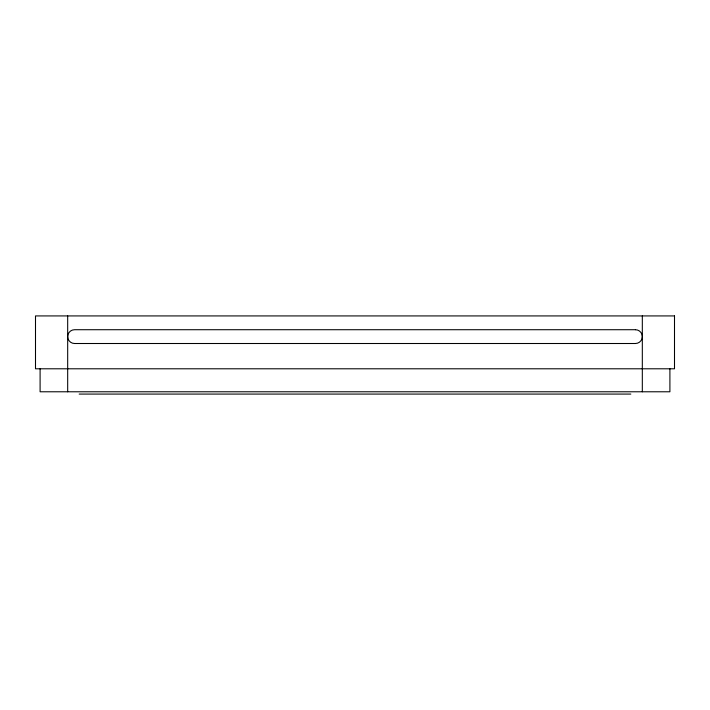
<?xml version="1.0" encoding="UTF-8"?>
<svg xmlns="http://www.w3.org/2000/svg" width="710" height="710" viewBox="0 0 710 710"><rect width="100%" height="100%" fill="white"/><g stroke="black" fill="none" stroke-linecap="round" stroke-linejoin="round"><path stroke-width="1.06" d="M79.174 394.077L630.826 394.077M669.903 368.792L669.903 391.778L40.097 391.778L40.097 368.792M642.319 315.923L642.319 391.778M67.681 315.923L67.681 391.778M674.5 315.923L35.5 315.923L35.5 368.792L674.5 368.792L674.5 315.923M635.423 329.715L74.577 329.715A6.896 6.896 0 0 0 67.681 336.611A6.896 6.896 0 0 0 74.577 343.507L635.423 343.507A6.896 6.896 0 0 0 642.319 336.611A6.896 6.896 0 0 0 635.423 329.715"/></g></svg>
